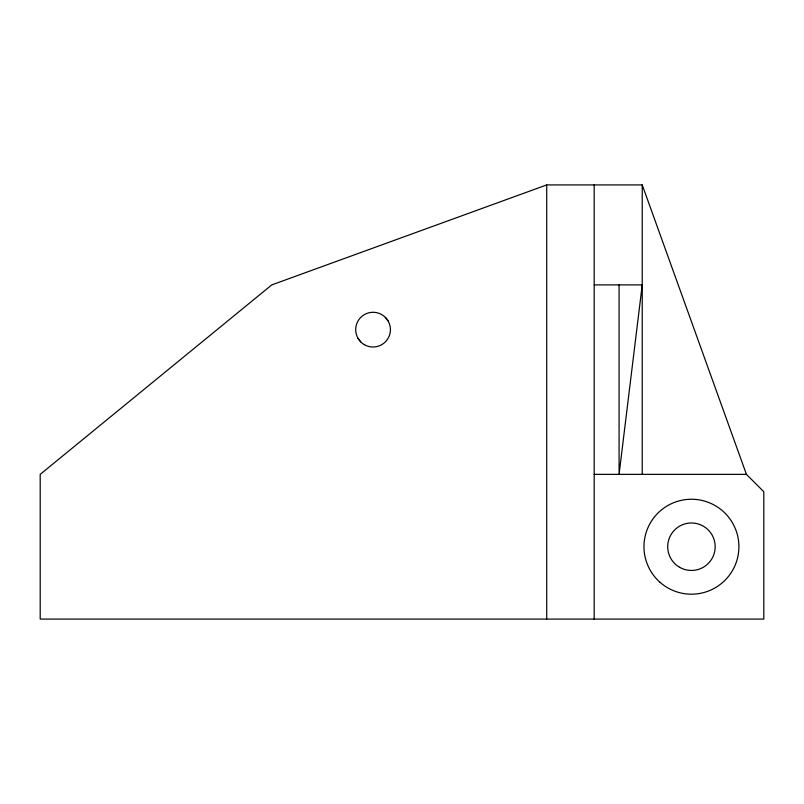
<?xml version="1.0" encoding="UTF-8"?>
<svg xmlns="http://www.w3.org/2000/svg" width="804" height="804" viewBox="0 0 804 804"><rect width="100%" height="100%" fill="white"/><g stroke="black" fill="none" stroke-linecap="round" stroke-linejoin="round"><path stroke-width="1.21" d="M546.72 184.92L271.752 284.907L40.2 474.36L40.2 619.08L763.8 619.08L763.8 491.726L746.434 474.36L642.235 184.92L546.72 184.92L546.72 619.08M594.186 284.907L642.235 284.907L619.08 474.36L619.08 284.907M594.186 474.36L746.434 474.36M385.337 317.359L388.091 320.957M358.021 338.323L360.775 341.921M642.235 184.92L642.235 474.36M594.186 184.92L594.186 619.08M364.373 344.675A17.366 17.366 0 0 0 390.422 329.64A17.366 17.366 0 0 0 364.373 314.605A17.366 17.366 0 0 0 364.373 344.675M660.144 582.408A47.466 47.466 0 0 0 737.992 555.976A47.466 47.466 0 0 0 676.184 501.766A47.466 47.466 0 0 0 660.144 582.408M679.571 567.272A23.738 23.738 0 0 0 715.178 546.72A23.738 23.738 0 0 0 679.571 526.168A23.738 23.738 0 0 0 679.571 567.272"/></g></svg>
